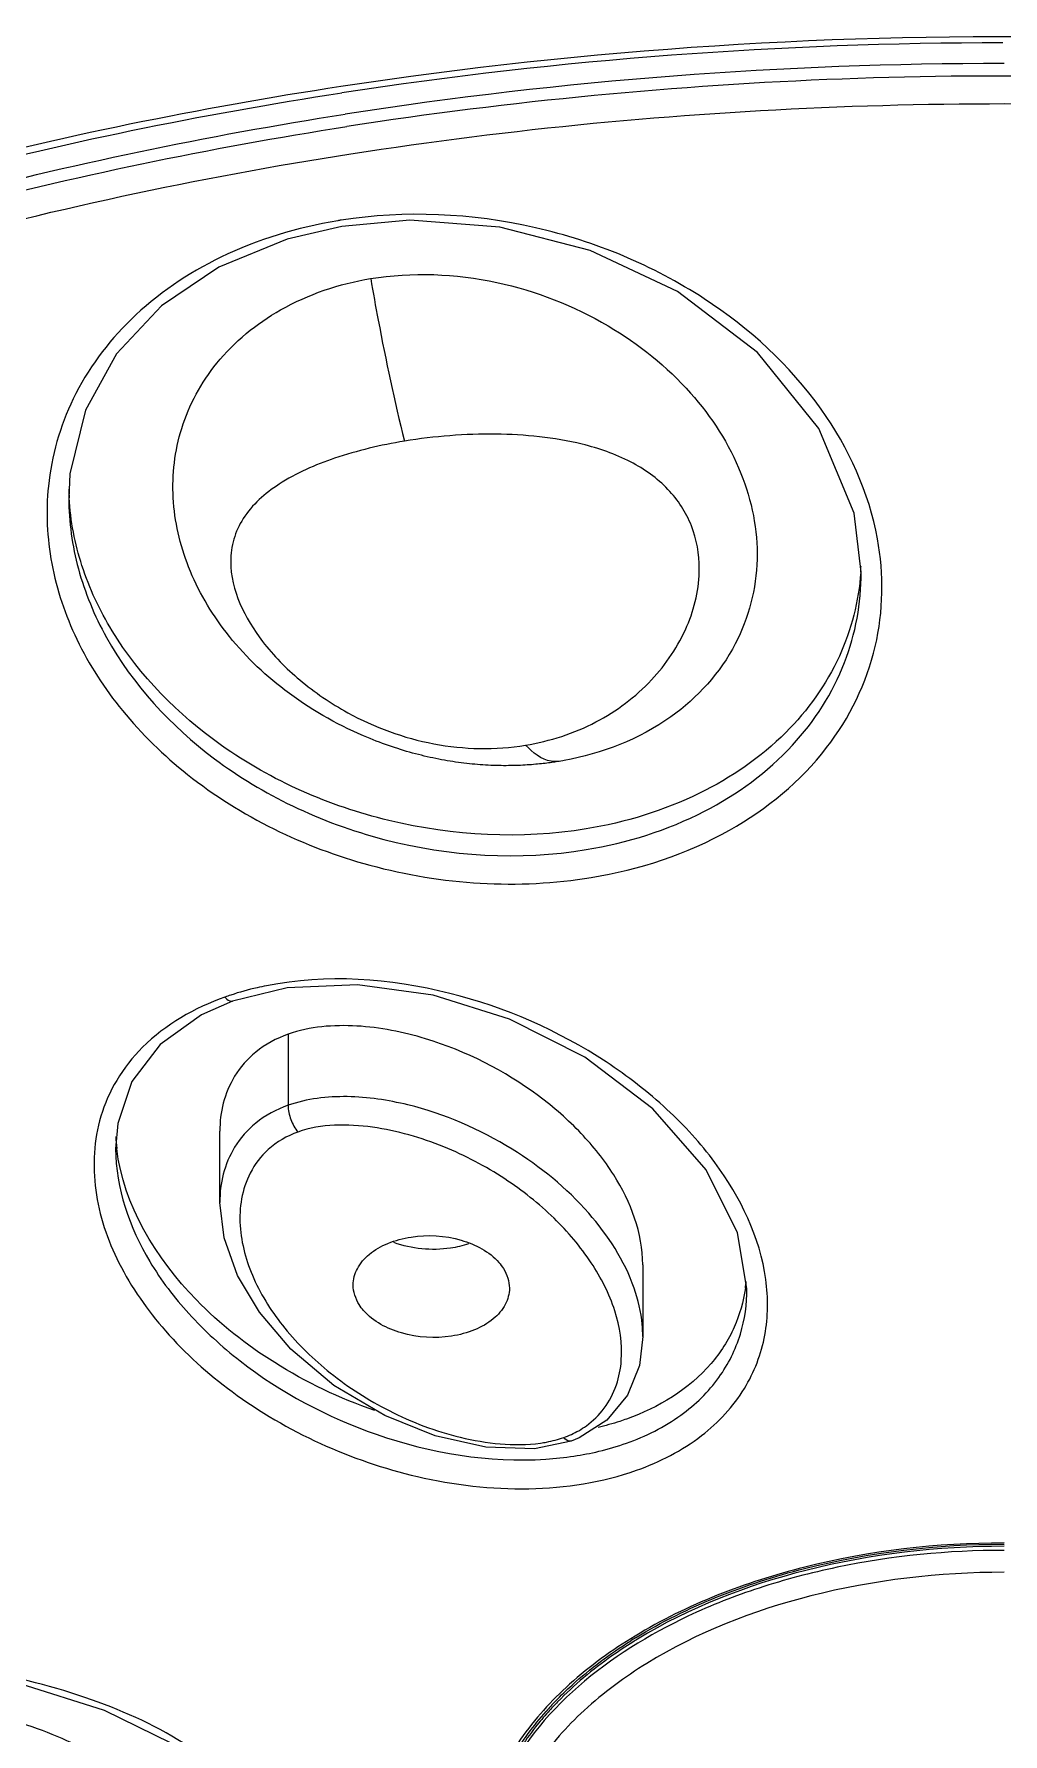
# Model space of a CAD drawing. Header units: millimetres. Extents: x 601 to 1195, y -13 to 407.
# Drawn here: x 912.67 to 919.64, y 288.88 to 301.12 of the extents above; entities that cross this region are included whole.
import ezdxf

# ---------------------------------------------------------------- set-up
doc = ezdxf.new("R2010")
doc.units = ezdxf.units.MM
doc.header["$LTSCALE"] = 0.1

msp = doc.modelspace()

# ---------------------------------------------------------------- linework, layer by layer
for p, q in [((912.9244, 297.9564), (912.9157, 297.7808)), ((912.9157, 297.7826), (912.9157, 297.7808)), ((918.623, 297.245), (918.623, 297.2464)), ((916.4464, 295.8844), (916.4463, 295.8844)), ((914.0956, 294.1574), (913.8718, 294.0593)), ((914.4954, 293.9189), (914.4954, 293.4071)), ((913.2684, 293.2758), (913.2533, 293.0945)), ((914.0036, 292.7089), (914.0036, 293.2206)), ((913.2534, 293.0946), (913.2534, 293.0942)), ((914.0036, 292.7089), (914.0036, 292.7082)), ((917.0497, 292.2586), (917.0497, 291.7413)), ((917.8, 292.0862), (917.8, 292.0867)), ((917.0497, 291.7413), (917.0497, 291.7425)), ((916.9393, 291.3183), (916.7917, 291.1382)), ((916.7917, 291.1382), (916.5913, 291.0112)), ((916.5332, 290.9882), (916.2691, 290.9329)), ((916.5913, 291.0112), (916.5331, 290.9882)), ((916.5332, 290.9882), (916.5331, 290.9882))]:
    msp.add_line(p, q)
for points in [[(918.623, 297.2464), (918.5718, 297.6721), (918.3178, 298.2829), (917.8763, 298.8304), (917.3003, 299.2677), (916.6696, 299.565), (916.0212, 299.7331), (915.372, 299.7813), (914.8815, 299.7374)], [(914.8815, 299.7374), (914.4896, 299.6465), (913.9965, 299.4443), (913.5826, 299.165), (913.2587, 298.8191), (913.0351, 298.4146), (912.9244, 297.9564)], [(916.2336, 295.8595), (916.2179, 295.8584), (916.2019, 295.8575), (916.1856, 295.8566), (916.169, 295.8558), (916.1523, 295.8551), (916.1353, 295.8545), (916.1181, 295.8541), (916.1007, 295.8537), (916.0831, 295.8535), (916.0653, 295.8534), (916.0473, 295.8534), (916.0292, 295.8536), (916.0109, 295.8539), (915.9925, 295.8543), (915.9739, 295.8549), (915.9552, 295.8556), (915.9363, 295.8565), (915.9174, 295.8575), (915.8983, 295.8587), (915.8791, 295.8601), (915.8598, 295.8616), (915.8404, 295.8632), (915.8209, 295.865), (915.8013, 295.867), (915.7816, 295.8691), (915.7618, 295.8714), (915.7419, 295.8739), (915.722, 295.8766), (915.7019, 295.8794), (915.6817, 295.8824), (915.6615, 295.8856), (915.6411, 295.889), (915.6207, 295.8926), (915.6002, 295.8963), (915.5797, 295.9003), (915.559, 295.9044), (915.5384, 295.9087), (915.5176, 295.9132), (915.4968, 295.918), (915.4759, 295.9229), (915.455, 295.928), (915.434, 295.9333), (915.4128, 295.9388), (915.3917, 295.9445), (915.3704, 295.9505), (915.349, 295.9566), (915.3276, 295.963), (915.306, 295.9696), (915.2844, 295.9764), (915.2627, 295.9835), (915.2409, 295.9908), (915.219, 295.9983), (915.197, 296.0061), (915.1749, 296.0141), (915.1527, 296.0224), (915.1303, 296.0309), (915.1078, 296.0397), (915.0852, 296.0488), (915.0624, 296.0581), (915.0382, 296.0684)], [(916.3455, 295.8701), (916.3327, 295.8686), (916.3196, 295.8672), (916.3061, 295.8658), (916.2924, 295.8644), (916.2783, 295.8631), (916.2638, 295.8618), (916.2489, 295.8606), (916.2336, 295.8595)], [(916.4463, 295.8844), (916.4361, 295.8828), (916.4261, 295.8812), (916.4166, 295.8797), (916.4055, 295.8781), (916.394, 295.8764), (916.3822, 295.8748), (916.3703, 295.8732), (916.358, 295.8717), (916.3455, 295.8701)], [(916.4826, 295.8907), (916.474, 295.8892), (916.4589, 295.8865), (916.4464, 295.8844)], [(917.8, 292.0867), (917.7321, 292.489), (917.5053, 292.9414), (917.1225, 293.3822), (916.6319, 293.7537), (916.0908, 294.0281), (915.5395, 294.2009), (914.995, 294.2759), (914.4893, 294.2533), (914.0957, 294.1574)], [(913.8718, 294.0593), (913.5728, 293.8448), (913.3707, 293.5781), (913.2684, 293.2758)], [(916.2691, 290.9329), (915.9195, 290.9446), (915.5544, 291.0269), (915.1912, 291.1728), (914.8255, 291.39), (914.5141, 291.6516), (914.2882, 291.9161), (914.1305, 292.1822), (914.0343, 292.4533), (914.0036, 292.7081)], [(917.0497, 291.7426), (917.0255, 291.5321), (916.9393, 291.3183)], [(914.1789, 288.2603), (913.9937, 288.5418), (913.6529, 288.8123), (913.1743, 289.0493), (912.5657, 289.2399), (911.8216, 289.3682), (911.0025, 289.4043), (910.2458, 289.3402), (909.6243, 289.199), (909.1407, 289), (908.8028, 288.759), (908.6238, 288.5006)]]:
    msp.add_lwpolyline(points)
for centre, radius, start, end in [((919.6223, 269.6735), 31.3859, 89.96083, 98.68516), ((919.6217, 270.2305), 30.6801, 89.94402, 98.84229), ((919.6495, 269.8834), 30.9374, 85.51253, 98.79555), ((915.3991, 296.4642), 3.3591, 98.94843, 99.36601), ((914.7396, 297.8839), 1.8238, 181.2348, 183.21888), ((916.8585, 297.3679), 1.7645, 356.06242, 357.51503), ((914.7026, 292.322), 1.9788, 108.26642, 109.56261), ((914.5352, 293.2417), 1.2819, 182.67056, 186.50477), ((916.6868, 292.2485), 1.1131, 351.78839, 354.36444), ((916.287, 292.7984), 1.9355, 283.33328, 289.49652), ((916.1949, 293.2704), 2.4168, 273.72923, 278.54201), ((916.2307, 293.0321), 2.1758, 278.54248, 283.35553), ((918.8113, 286.6162), 3.4675, 121.53863, 122.20383), ((918.8136, 286.609), 3.4594, 121.37616, 122.03979), ((918.1114, 287.4866), 2.3474, 136.05502, 138.51027), ((918.1282, 287.4603), 2.3634, 135.71347, 138.14718)]:
    msp.add_arc(centre, radius, start, end)
for points, knots in [([(919.6517, 324.7681), (919.0048, 324.7681), (917.712, 324.7351), (915.1379, 324.6001), (911.9523, 324.2843), (908.2023, 323.6652), (903.4276, 322.5379), (897.8766, 320.5959), (892.0058, 317.4149), (887.2482, 313.5343), (884.3186, 309.7346), (882.7893, 306.5224), (882.0548, 304.099), (881.7201, 301.6399), (881.7665, 299.9975), (881.8553, 299.1877)], [0, 0, 0, 0, 0.0382424, 0.0764289, 0.1523702, 0.2273559, 0.3009432, 0.4422259, 0.5736462, 0.6937318, 0.8027477, 0.853893, 0.9033727, 0.9518389, 1, 1, 1, 1]), ([(919.6517, 318.5656), (917.1232, 318.5656), (912.125, 318.2544), (904.9037, 316.8665), (898.2746, 314.6142), (892.5019, 311.5815), (887.8152, 307.8797), (884.9114, 304.246), (883.3869, 301.1679), (882.6489, 298.8465), (882.3017, 296.4879), (882.3342, 294.9107), (882.4147, 294.1329)], [0, 0, 0, 0, 0.1534796, 0.3030363, 0.4451277, 0.5769581, 0.6969511, 0.8052956, 0.8559126, 0.9047639, 0.952534, 1, 1, 1, 1]), ([(919.6517, 313.8917), (917.0355, 313.8917), (911.8722, 313.5491), (904.45, 312.0222), (897.7214, 309.5542), (892.8205, 306.7273), (889.5667, 304.0756), (887.5411, 301.9853), (885.8944, 299.7673), (884.6477, 297.4462), (883.8192, 295.049), (883.4223, 292.6055), (883.4637, 290.149), (883.7799, 288.5418), (884.0046, 287.7544)], [0, 0, 0, 0, 0.1556216, 0.3067233, 0.4492796, 0.5802631, 0.6409905, 0.6984865, 0.7529561, 0.8047961, 0.8545991, 0.9031338, 0.951291, 1, 1, 1, 1]), ([(919.6517, 313.5415), (917.0674, 313.5415), (911.9664, 313.205), (904.6301, 311.7054), (897.9712, 309.2804), (893.1117, 306.5023), (889.8752, 303.8951), (887.8539, 301.8384), (886.2031, 299.655), (884.9439, 297.3688), (884.094, 295.006), (883.6668, 292.5954), (883.6696, 290.1692), (883.9556, 288.5784), (884.1643, 287.7985)], [0, 0, 0, 0, 0.1554286, 0.3063963, 0.4489243, 0.5800058, 0.6408224, 0.6984252, 0.7530062, 0.8049445, 0.8548117, 0.9033545, 0.9514448, 1, 1, 1, 1]), ([(919.6517, 312.2288), (917.5032, 312.2288), (913.2484, 311.9855), (907.0647, 310.8991), (901.3084, 309.129), (896.1748, 306.7327), (891.8352, 303.7842), (888.4384, 300.3725), (886.4665, 297.157), (885.5277, 294.4999), (885.2651, 293.16), (885.1865, 292.4931)], [0, 0, 0, 0, 0.1503096, 0.2973795, 0.4382417, 0.5704293, 0.6923064, 0.8034212, 0.904905, 0.953019, 1, 1, 1, 1]), ([(885.3825, 292.5083), (885.4565, 293.169), (885.7093, 294.4971), (886.6273, 297.1342), (888.5728, 300.3312), (891.9396, 303.7278), (896.2526, 306.6673), (901.3633, 309.0585), (907.0996, 310.8261), (913.2653, 311.9112), (917.5088, 312.1542), (919.6517, 312.1542)], [0, 0, 0, 0, 0.0467425, 0.0946278, 0.195744, 0.3066627, 0.4285203, 0.5608384, 0.7019447, 0.8493338, 1, 1, 1, 1]), ([(885.4709, 292.429), (885.5506, 293.0897), (885.8144, 294.4169), (886.7514, 297.0485), (888.7122, 300.2321), (892.0837, 303.6095), (896.3874, 306.5281), (901.4763, 308.8997), (907.1807, 310.6516), (913.3076, 311.7267), (917.5231, 311.9675), (919.6517, 311.9675)], [0, 0, 0, 0, 0.0469821, 0.0951057, 0.1966235, 0.3077726, 0.42967, 0.5618576, 0.7026999, 0.8497342, 1, 1, 1, 1]), ([(885.507, 292.4479), (885.5891, 293.107), (885.8572, 294.4307), (886.8009, 297.0546), (888.7665, 300.2278), (892.1382, 303.5933), (896.4373, 306.5013), (901.5176, 308.8641), (907.2101, 310.6092), (913.3229, 311.6801), (917.5283, 311.9199), (919.6517, 311.9199)], [0, 0, 0, 0, 0.0469837, 0.0951204, 0.196684, 0.3078788, 0.4298032, 0.5619908, 0.7028061, 0.8497932, 1, 1, 1, 1]), ([(922.0841, 301.0117), (921.4821, 301.0574), (919.0772, 301.1715), (916.6589, 301.0169), (914.8762, 300.7449)], [0, 0, 0, 0, 0.250829, 1, 1, 1, 1]), ([(914.8762, 300.7449), (912.8393, 300.4342), (909.8844, 299.6788), (906.3381, 298.0225), (904.0943, 296.5637), (902.2609, 294.893), (900.8888, 293.0475), (900.0236, 291.0725), (899.8088, 289.6903), (899.7965, 289.0157)], [0, 0, 0, 0, 0.3002462, 0.4393809, 0.5690445, 0.6887227, 0.7989815, 0.9016762, 1, 1, 1, 1]), ([(899.9644, 289.0527), (899.9695, 289.7167), (900.1679, 291.0799), (901.0066, 293.0334), (902.3528, 294.864), (904.163, 296.5256), (906.3869, 297.9796), (909.9127, 299.6338), (912.8542, 300.3886), (914.8829, 300.6995)], [0, 0, 0, 0, 0.0975823, 0.1996135, 0.309448, 0.4290022, 0.5588331, 0.6983857, 1, 1, 1, 1]), ([(914.948, 300.2605), (917.2611, 300.6208), (920.8006, 300.7542), (925.3893, 300.1497), (927.6071, 299.5832), (928.6721, 299.2338)], [0, 0, 0, 0, 0.5064496, 0.7575108, 1, 1, 1, 1]), ([(900.3392, 289.0207), (900.3392, 289.6788), (900.5248, 291.0292), (901.3384, 292.9651), (902.652, 294.7765), (904.4207, 296.4184), (906.5946, 297.8543), (910.0417, 299.4882), (912.9201, 300.2361), (914.9057, 300.546)], [0, 0, 0, 0, 0.0984505, 0.2010702, 0.3111531, 0.4306566, 0.5602175, 0.6993622, 1, 1, 1, 1]), ([(900.3397, 289.0193), (900.3478, 289.6746), (900.5483, 291.0177), (901.377, 292.9395), (902.6989, 294.7365), (904.47, 296.3648), (906.641, 297.7884), (910.0768, 299.4076), (912.9425, 300.1494), (914.9189, 300.457)], [0, 0, 0, 0, 0.0984147, 0.2011198, 0.3113328, 0.4309424, 0.5605444, 0.6996493, 1, 1, 1, 1]), ([(910.631, 299.2337), (910.9751, 299.3466), (912.3914, 299.7773), (913.8434, 300.0885), (914.948, 300.2605)], [0, 0, 0, 0, 0.2447081, 1, 1, 1, 1]), ([(914.8525, 299.7785), (914.5629, 299.7307), (914.021, 299.5676), (913.3539, 299.1165), (912.9184, 298.5297), (912.7911, 298.0835), (912.7689, 297.8667)], [0, 0, 0, 0, 0.2906393, 0.5515452, 0.7841675, 1, 1, 1, 1]), ([(918.7402, 297.4865), (918.6795, 297.821), (918.365, 298.506), (917.4846, 299.3064), (916.2694, 299.8121), (915.3381, 299.8551), (914.8766, 299.7824)], [0, 0, 0, 0, 0.2082779, 0.444649, 0.7138284, 1, 1, 1, 1]), ([(915.0896, 299.3614), (915.3887, 299.4107), (915.9944, 299.3852), (916.7933, 299.0725), (917.404, 298.5842), (917.788, 297.9915), (917.921, 297.3397), (917.7539, 296.683), (917.2505, 296.1299), (916.7553, 295.9404), (916.4826, 295.8907)], [0, 0, 0, 0, 0.1513268, 0.2944593, 0.4220614, 0.5356272, 0.6403513, 0.7450536, 0.8616064, 1, 1, 1, 1]), ([(915.0382, 296.0684), (914.8374, 296.1541), (914.4723, 296.3641), (914.0396, 296.7846), (913.758, 297.2643), (913.6384, 297.7785), (913.7006, 298.3015), (913.9668, 298.7931), (914.4478, 299.1848), (914.8639, 299.3241), (915.0896, 299.3614)], [0, 0, 0, 0, 0.1416799, 0.270036, 0.3874367, 0.4978006, 0.606735, 0.7218835, 0.8515696, 1, 1, 1, 1]), ([(915.09, 299.3614), (915.1073, 299.2613), (915.1783, 298.8691), (915.2621, 298.4792), (915.3326, 298.1908)], [0, 0, 0, 0, 0.2550422, 1, 1, 1, 1]), ([(915.3326, 298.1908), (915.1625, 298.1627), (914.8501, 298.088), (914.4444, 297.9144), (914.1937, 297.6968), (914.0966, 297.4875), (914.0819, 297.3786), (914.0819, 297.3243)], [0, 0, 0, 0, 0.3150782, 0.5842397, 0.8023852, 0.9008305, 1, 1, 1, 1]), ([(916.6131, 298.1689), (916.4105, 298.2189), (915.9792, 298.2592), (915.5499, 298.2266), (915.3326, 298.1908)], [0, 0, 0, 0, 0.4865694, 1, 1, 1, 1]), ([(917.4569, 297.2729), (917.4569, 297.3775), (917.4201, 297.589), (917.2404, 297.8636), (916.9578, 298.062), (916.7334, 298.1392), (916.6131, 298.1689)], [0, 0, 0, 0, 0.2358811, 0.4701609, 0.7208081, 1, 1, 1, 1]), ([(912.7689, 297.8667), (912.75, 297.6817), (912.7684, 297.2984), (912.9566, 296.7425), (913.2938, 296.2229), (913.9528, 295.584), (915.0991, 295.0271), (916.1538, 294.9615), (916.6789, 295.0481)], [0, 0, 0, 0, 0.1021183, 0.2072852, 0.3188277, 0.439085, 0.7077369, 1, 1, 1, 1]), ([(912.9157, 297.7808), (912.9159, 297.6094), (912.9653, 297.2587), (913.2515, 296.5705), (913.805, 295.9728), (914.5308, 295.5382), (915.4164, 295.2139), (916.1629, 295.1695), (916.6429, 295.2487)], [0, 0, 0, 0, 0.1021227, 0.2081075, 0.4403823, 0.5707977, 0.7101282, 1, 1, 1, 1]), ([(916.6429, 295.3984), (916.1744, 295.3211), (915.2318, 295.3688), (914.0227, 295.8988), (913.3011, 296.6253), (912.9933, 297.2804), (912.9279, 297.6164), (912.9186, 297.7815)], [0, 0, 0, 0, 0.2907816, 0.5602857, 0.7930879, 0.8987654, 1, 1, 1, 1]), ([(916.6789, 295.0481), (917.0253, 295.1052), (917.6643, 295.3128), (918.4004, 295.9149), (918.7792, 296.6868), (918.7863, 297.2324), (918.7402, 297.4865)], [0, 0, 0, 0, 0.2964479, 0.5544427, 0.7819702, 1, 1, 1, 1]), ([(914.0819, 297.3243), (914.0819, 297.1178), (914.2468, 296.7907), (914.5788, 296.4551), (914.8031, 296.3021), (914.9256, 296.2349)], [0, 0, 0, 0, 0.4348695, 0.7057078, 1, 1, 1, 1]), ([(916.2061, 296.001), (916.3815, 296.0299), (916.7163, 296.1378), (917.1233, 296.4431), (917.3876, 296.8339), (917.4569, 297.1316), (917.4569, 297.2729)], [0, 0, 0, 0, 0.2772376, 0.5380281, 0.7794893, 1, 1, 1, 1]), ([(918.6189, 297.2468), (918.6046, 297.0394), (918.4955, 296.6099), (918.0876, 296.0412), (917.4476, 295.6028), (916.924, 295.4448), (916.6429, 295.3984)], [0, 0, 0, 0, 0.2142566, 0.4451971, 0.7062783, 1, 1, 1, 1]), ([(916.6429, 295.2487), (916.9372, 295.2972), (917.4845, 295.4674), (918.1415, 295.9468), (918.5388, 296.5661), (918.623, 297.0252), (918.623, 297.245)], [0, 0, 0, 0, 0.2933191, 0.5533315, 0.7838583, 1, 1, 1, 1]), ([(914.9256, 296.2349), (915.1181, 296.1295), (915.5382, 295.9743), (915.9886, 295.9651), (916.2061, 296.001)], [0, 0, 0, 0, 0.4988044, 1, 1, 1, 1]), ([(916.4463, 295.8844), (916.4278, 295.8814), (916.3345, 295.8841), (916.2566, 295.9489), (916.2061, 296.001)], [0, 0, 0, 0, 0.2049025, 1, 1, 1, 1]), ([(914.3393, 294.2684), (914.3173, 294.264), (914.2307, 294.2455), (914.1452, 294.2218), (914.0824, 294.2011)], [0, 0, 0, 0, 0.2537917, 1, 1, 1, 1]), ([(917.9359, 292.1523), (917.8943, 292.456), (917.6729, 292.9088), (917.2245, 293.3978), (916.6146, 293.8693), (915.6523, 294.2919), (914.7714, 294.3546), (914.3393, 294.2684)], [0, 0, 0, 0, 0.2024603, 0.3158832, 0.4382225, 0.7089566, 1, 1, 1, 1]), ([(914.0401, 294.1866), (913.8221, 294.1091), (913.5204, 293.9369), (913.2537, 293.5991), (913.1739, 293.4181), (913.1469, 293.3278)], [0, 0, 0, 0, 0.5421493, 0.7789581, 1, 1, 1, 1]), ([(914.0401, 294.1866), (914.0447, 294.1811), (914.0587, 294.1661), (914.0821, 294.1526), (914.0956, 294.1574)], [0, 0, 0, 0, 0.3322873, 1, 1, 1, 1]), ([(914.4954, 293.9189), (914.4117, 293.8891), (914.2613, 293.8098), (914.1037, 293.628), (914.0194, 293.427), (914.0037, 293.2883), (914.0036, 293.2206)], [0, 0, 0, 0, 0.292701, 0.5460665, 0.7771478, 1, 1, 1, 1]), ([(917.0497, 292.2586), (917.0499, 292.4852), (916.914, 292.8373), (916.6077, 293.2187), (916.1791, 293.5943), (915.6235, 293.8756), (914.9957, 294.001), (914.652, 293.9746), (914.4954, 293.9189)], [0, 0, 0, 0, 0.2009622, 0.3131502, 0.4341794, 0.7039252, 0.8526317, 1, 1, 1, 1]), ([(914.4954, 293.4071), (914.4118, 293.3773), (914.2615, 293.2983), (914.1037, 293.1167), (914.0193, 292.9156), (914.0036, 292.7767), (914.0036, 292.7089)], [0, 0, 0, 0, 0.2923233, 0.5454255, 0.7767099, 1, 1, 1, 1]), ([(916.9873, 292.0901), (916.9179, 292.2888), (916.6656, 292.6777), (916.1003, 293.1385), (915.4848, 293.4046), (914.9265, 293.4885), (914.6307, 293.4552), (914.4954, 293.4071)], [0, 0, 0, 0, 0.2079043, 0.4448308, 0.7133659, 0.8582247, 1, 1, 1, 1]), ([(914.4954, 293.4071), (914.4954, 293.3723), (914.5118, 293.3037), (914.5432, 293.2404), (914.5656, 293.2143)], [0, 0, 0, 0, 0.5031162, 1, 1, 1, 1]), ([(913.1469, 293.3278), (913.096, 293.1578), (913.0758, 292.7841), (913.2602, 292.247), (913.6071, 291.7525), (914.2834, 291.1453), (915.201, 290.7302), (916.2211, 290.6096), (916.7581, 290.6906), (917.0054, 290.7785)], [0, 0, 0, 0, 0.0988044, 0.2008978, 0.3111111, 0.4315013, 0.7039929, 0.853883, 1, 1, 1, 1]), ([(916.7711, 291.2249), (916.8088, 291.2757), (916.8671, 291.3872), (916.9136, 291.6291), (916.8639, 291.9425), (916.6849, 292.291), (916.4113, 292.6125), (916.0524, 292.8971), (915.6115, 293.1285), (915.1091, 293.2739), (914.7349, 293.2745), (914.5656, 293.2143)], [0, 0, 0, 0, 0.0533862, 0.1041797, 0.2057254, 0.3139229, 0.4314036, 0.5593189, 0.6984125, 0.8483933, 1, 1, 1, 1]), ([(914.5656, 293.2143), (914.4877, 293.1866), (914.3495, 293.1084), (914.2154, 292.9288), (914.1515, 292.7355), (914.1406, 292.4728), (914.2337, 292.1423), (914.4666, 291.7818), (914.8005, 291.4577), (915.2276, 291.1853), (915.6492, 291.0242), (916.0212, 290.9608), (916.2172, 290.9605), (916.3135, 290.9743)], [0, 0, 0, 0, 0.065976, 0.1227098, 0.1750736, 0.2262157, 0.3306261, 0.443036, 0.5655601, 0.6993653, 0.8451518, 0.9222718, 1, 1, 1, 1]), ([(913.2533, 293.0943), (913.2533, 292.8113), (913.4084, 292.3711), (913.777, 291.889), (914.2934, 291.4175), (915.1453, 290.9641), (915.9415, 290.8316), (916.3521, 290.8587)], [0, 0, 0, 0, 0.2036626, 0.3160006, 0.4366067, 0.7038251, 1, 1, 1, 1]), ([(915.1193, 291.2088), (914.8676, 291.2958), (914.404, 291.5178), (913.6827, 292.0821), (913.308, 292.6884), (913.2615, 293.0965)], [0, 0, 0, 0, 0.2900302, 0.5525635, 1, 1, 1, 1]), ([(885.1865, 292.4931), (885.1036, 291.7895), (885.0511, 290.3628), (885.323, 288.2248), (885.9418, 286.1164), (887.2452, 283.3171), (889.7649, 279.9935), (893.8776, 276.5735), (898.9784, 273.7322), (904.8726, 271.569), (911.3353, 270.1607), (915.8297, 269.7634), (918.1121, 269.7007)], [0, 0, 0, 0, 0.0478515, 0.0959173, 0.1449537, 0.1956368, 0.3037829, 0.4232679, 0.5545119, 0.6962005, 0.8457976, 1, 1, 1, 1]), ([(914.9642, 292.113), (914.9641, 292.1532), (914.9875, 292.2395), (915.0807, 292.3445), (915.2171, 292.4215), (915.4415, 292.4805), (915.7315, 292.4641), (915.9447, 292.3541), (916.0138, 292.2747)], [0, 0, 0, 0, 0.0957959, 0.2026602, 0.3257842, 0.4630759, 0.7497444, 1, 1, 1, 1]), ([(915.7949, 292.4088), (915.7526, 292.3947), (915.5758, 292.3541), (915.3854, 292.3715), (915.2575, 292.4191)], [0, 0, 0, 0, 0.2462115, 1, 1, 1, 1]), ([(916.0138, 292.2747), (916.0257, 292.261), (916.0663, 292.2074), (916.0892, 292.1389), (916.0892, 292.0897)], [0, 0, 0, 0, 0.2689518, 1, 1, 1, 1]), ([(917.0054, 290.7785), (917.172, 290.8377), (917.4713, 290.9903), (917.7974, 291.3394), (917.9521, 291.7442), (917.9539, 292.0203), (917.9359, 292.1523)], [0, 0, 0, 0, 0.2945422, 0.5491255, 0.777971, 1, 1, 1, 1]), ([(915.0395, 291.9284), (915.0277, 291.942), (914.9871, 291.9956), (914.9642, 292.0638), (914.9642, 292.113)], [0, 0, 0, 0, 0.2689849, 1, 1, 1, 1]), ([(916.0892, 292.0897), (916.0891, 292.0494), (916.0656, 291.9632), (915.9723, 291.8583), (915.8359, 291.7815), (915.6116, 291.7227), (915.3218, 291.739), (915.1086, 291.849), (915.0395, 291.9284)], [0, 0, 0, 0, 0.095811, 0.2026988, 0.325824, 0.463093, 0.7496714, 1, 1, 1, 1]), ([(917.7884, 292.0895), (917.7745, 291.9933), (917.7186, 291.7973), (917.4768, 291.4188), (917.1615, 291.2286), (916.9329, 291.1473)], [0, 0, 0, 0, 0.2191436, 0.4528344, 1, 1, 1, 1]), ([(916.9329, 290.9739), (917.0711, 291.023), (917.3215, 291.1476), (917.6073, 291.4246), (917.7684, 291.748), (917.8, 291.9758), (917.8, 292.0862)], [0, 0, 0, 0, 0.2925008, 0.5491165, 0.7799262, 1, 1, 1, 1]), ([(917.0497, 291.7425), (917.0497, 291.7717), (917.0438, 291.8897), (917.0166, 292.0062), (916.9873, 292.0901)], [0, 0, 0, 0, 0.2468788, 1, 1, 1, 1]), ([(916.5884, 291.0637), (916.6074, 291.0745), (916.6763, 291.1184), (916.7355, 291.177), (916.7711, 291.2249)], [0, 0, 0, 0, 0.2679939, 1, 1, 1, 1]), ([(916.9329, 291.1473), (916.9165, 291.1415), (916.8492, 291.1187), (916.7806, 291.0997), (916.7285, 291.0873)], [0, 0, 0, 0, 0.2458422, 1, 1, 1, 1]), ([(916.3135, 290.9743), (916.328, 290.9764), (916.3844, 290.9857), (916.4399, 291.0004), (916.4799, 291.0146)], [0, 0, 0, 0, 0.2559174, 1, 1, 1, 1]), ([(916.5331, 290.9881), (916.5294, 290.9868), (916.508, 290.9856), (916.4909, 291.0022), (916.4799, 291.0146)], [0, 0, 0, 0, 0.1899135, 1, 1, 1, 1]), ([(918.1133, 269.7707), (915.9519, 269.8306), (911.6908, 270.1967), (905.5425, 271.4825), (899.8902, 273.4568), (894.9309, 276.0551), (890.8379, 279.193), (888.2136, 282.2538), (886.7387, 284.8568), (885.956, 286.8261), (885.4827, 288.8352), (885.3767, 290.193), (885.3767, 290.8657)], [0, 0, 0, 0, 0.1524929, 0.3007927, 0.4418927, 0.5734154, 0.6939807, 0.803617, 0.8549471, 0.9044085, 0.9525534, 1, 1, 1, 1]), ([(919.6517, 290.2547), (919.1696, 290.2547), (918.2448, 290.1483), (917.1854, 289.742), (916.5237, 289.2641), (916.1607, 288.8659), (915.9275, 288.4266), (915.8677, 288.1119), (915.8638, 287.9595)], [0, 0, 0, 0, 0.299789, 0.573058, 0.6944263, 0.8045906, 0.9052037, 1, 1, 1, 1]), ([(919.6517, 290.2015), (919.2488, 290.2015), (918.6503, 290.1434), (917.8925, 289.9429), (916.982, 289.5884), (916.2774, 289.0526), (916.0327, 288.4978)], [0, 0, 0, 0, 0.2904543, 0.4299798, 0.56287, 1, 1, 1, 1]), ([(916.9975, 289.5715), (917.3713, 289.8009), (918.2451, 290.1394), (919.1691, 290.2462), (919.6517, 290.2462)], [0, 0, 0, 0, 0.4761124, 1, 1, 1, 1]), ([(919.6517, 290.2311), (919.1725, 290.2311), (918.2539, 290.1252), (917.3851, 289.7897), (917.0124, 289.5625)], [0, 0, 0, 0, 0.523354, 1, 1, 1, 1]), ([(914.2614, 270.0163), (912.3389, 270.2049), (908.5766, 270.7769), (903.1918, 272.2304), (898.2834, 274.2289), (893.9929, 276.7172), (890.4435, 279.6313), (887.7419, 282.8963), (886.2552, 285.8907), (885.6065, 288.3311), (885.4559, 289.5547), (885.4244, 290.163)], [0, 0, 0, 0, 0.152673, 0.3000632, 0.4398632, 0.5703486, 0.6906292, 0.8009435, 0.9029385, 0.9518605, 1, 1, 1, 1]), ([(919.6517, 290.0436), (919.1842, 290.0436), (918.2882, 289.9395), (917.2635, 289.542), (916.6276, 289.0745), (916.2821, 288.6856), (916.0646, 288.2569), (915.9897, 287.8042), (916.0646, 287.3514), (916.2821, 286.9227), (916.6276, 286.5338), (917.2635, 286.0663), (918.2882, 285.6688), (919.1842, 285.5647), (919.6517, 285.5647)], [0, 0, 0, 0, 0.1502432, 0.2869277, 0.3475074, 0.4024315, 0.4526017, 0.4999997, 0.5473978, 0.597568, 0.6524923, 0.713072, 0.8497567, 1, 1, 1, 1]), ([(916.4213, 289.1156), (916.4597, 289.1555), (916.6264, 289.317), (916.814, 289.4561), (916.9633, 289.5502)], [0, 0, 0, 0, 0.2389055, 1, 1, 1, 1]), ([(916.9784, 289.5414), (916.9272, 289.5094), (916.7346, 289.3817), (916.5556, 289.2327), (916.4364, 289.1105)], [0, 0, 0, 0, 0.2610796, 1, 1, 1, 1]), ([(914.2546, 288.32), (914.1441, 288.5107), (913.7658, 288.8401), (913.0687, 289.1549), (912.2572, 289.36), (911.3994, 289.4517), (910.5417, 289.4323), (909.8519, 289.318), (909.3453, 289.1549), (908.9251, 288.9598), (908.6476, 288.7426), (908.5362, 288.5625)], [0, 0, 0, 0, 0.1058021, 0.2308644, 0.3662241, 0.5054447, 0.6438496, 0.7768233, 0.8395161, 0.8983597, 1, 1, 1, 1]), ([(913.4642, 288.2677), (913.4642, 288.3391), (913.4189, 288.4512), (913.3153, 288.5676), (913.1776, 288.6841), (912.9687, 288.8069), (912.5865, 288.9643), (912.0597, 289.0939), (911.4032, 289.1607), (910.8508, 289.1458), (910.4212, 289.0871), (910.1165, 289.0182), (909.8355, 288.9234), (909.6261, 288.8157), (909.488, 288.7097), (909.4068, 288.6232), (909.3521, 288.5261), (909.3392, 288.4549), (909.3392, 288.4205)], [0, 0, 0, 0, 0.0455242, 0.0715509, 0.0995377, 0.1601353, 0.225252, 0.3627342, 0.5043447, 0.6452438, 0.7140326, 0.780693, 0.8441924, 0.9028669, 0.9298495, 0.9549337, 0.9780627, 1, 1, 1, 1]), ([(899.9642, 288.9962), (899.9642, 288.599), (900.0289, 287.7968), (900.4179, 286.1919), (901.414, 284.224), (903.2844, 282.1213), (905.7632, 280.2966), (908.7565, 278.8083), (912.1543, 277.7055), (915.8317, 277.0273), (919.6517, 276.7984), (923.4717, 277.0273), (927.149, 277.7055), (930.5469, 278.8083), (933.5401, 280.2966), (936.0189, 282.1213), (937.8893, 284.2239), (938.8855, 286.1918), (939.2745, 287.7967), (939.3392, 288.5989), (939.3392, 288.9961)], [0, 0, 0, 0, 0.0235457, 0.0474671, 0.0975532, 0.1523896, 0.2128703, 0.2789196, 0.3497253, 0.4239656, 0.5000001, 0.5760347, 0.650275, 0.7210806, 0.7871298, 0.8476105, 0.9024468, 0.9525329, 0.9764543, 1, 1, 1, 1]), ([(919.6517, 276.9328), (918.3728, 276.9328), (915.8424, 277.0839), (912.1754, 277.7583), (908.7849, 278.8548), (905.7958, 280.3351), (903.317, 282.1503), (901.4419, 284.2426), (900.4368, 286.2018), (900.0378, 287.8011), (899.9674, 288.6009), (899.9644, 288.9971)], [0, 0, 0, 0, 0.1519633, 0.3003503, 0.4419192, 0.5740285, 0.6950533, 0.8048201, 0.9050702, 0.9529235, 1, 1, 1, 1]), ([(916.0532, 288.5962), (916.0718, 288.6352), (916.1556, 288.7939), (916.2629, 288.9397), (916.353, 289.0417)], [0, 0, 0, 0, 0.2408877, 1, 1, 1, 1]), ([(916.3678, 289.0371), (916.3368, 289.0025), (916.2213, 288.8655), (916.123, 288.7136), (916.0642, 288.5947)], [0, 0, 0, 0, 0.2596502, 1, 1, 1, 1])]:
    msp.add_open_spline(points, degree=3, knots=knots)
msp.add_open_spline([(916.4799, 291.0146), (916.5173, 291.0279), (916.5539, 291.0442), (916.5884, 291.0637)], degree=3)

doc.saveas('drawing.dxf')
